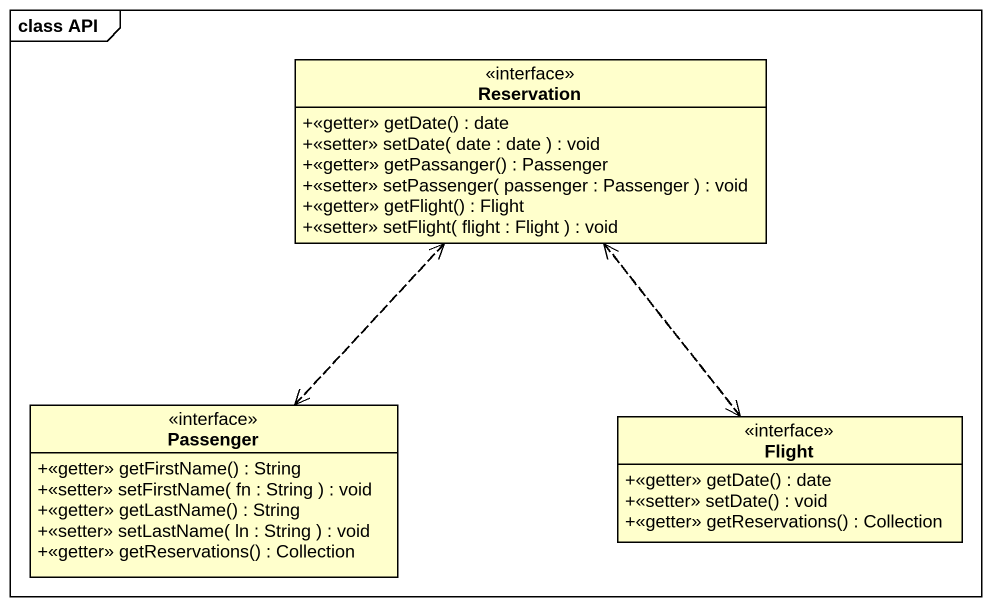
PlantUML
@startuml
mainframe class API
hide circle
hide empty members
skinparam classAttributeIconSize 0
interface Reservation #FFFFCC {
  +<<getter>> getDate() : date
  +<<setter>> setDate( date : date ) : void
  +<<getter>> getPassanger() : Passenger
  +<<setter>> setPassenger( passenger : Passenger ) : void
  +<<getter>> getFlight() : Flight
  +<<setter>> setFlight( flight : Flight ) : void
}
interface Passenger #FFFFCC {
  +<<getter>> getFirstName() : String
  +<<setter>> setFirstName( fn : String ) : void
  +<<getter>> getLastName() : String
  +<<setter>> setLastName( ln : String ) : void
  +<<getter>> getReservations() : Collection
}
interface Flight #FFFFCC {
  +<<getter>> getDate() : date
  +<<setter>> setDate() : void
  +<<getter>> getReservations() : Collection
}
Reservation ..> Passenger
Reservation ..> Flight
Passenger .up.> Reservation
Flight .up.> Reservation
@enduml
